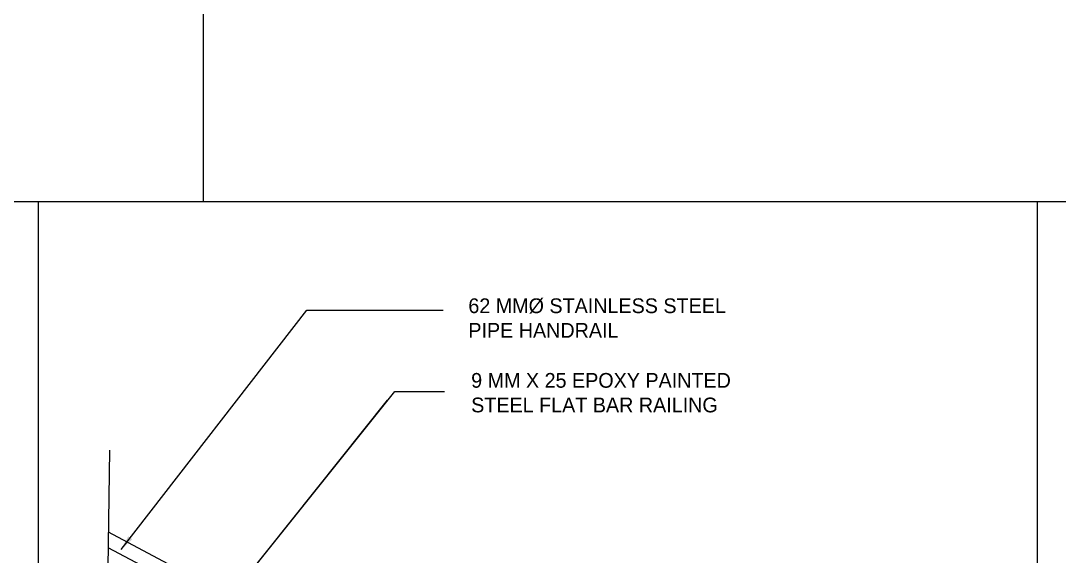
# Model space of a CAD drawing. Header units: millimetres. Extents: x 2148 to 2681, y 758 to 986.
# Drawn here: x 2647.32 to 2661.12, y 878.85 to 885.96 of the extents above; entities that cross this region are included whole.
import ezdxf

# ---------------------------------------------------------------- set-up
doc = ezdxf.new("R2010")
doc.units = ezdxf.units.MM
doc.layers.add('A-Wall', color=4, linetype='Continuous')
doc.layers.add("arch'l plan-pl", color=8, linetype='Continuous')
doc.styles.add('ARIALNW', font='ARIALN.TTF')
doc.styles.add('MMTX$0$ESMX$0$X-OPTA1D', font='x-opta1d')
doc.dimstyles.new('DIM 100', dxfattribs={"dimtxt": 0.2, "dimasz": 0.2, "dimexe": 0.1, "dimexo": 0, "dimgap": 0.05, "dimtad": 1, "dimzin": 0, "dimdsep": 46, "dimtxsty": 'ARIALNW', "dimcen": 0.09, "dimclrd": 6, "dimclre": 6, "dimclrt": 13, "dimadec": 0, "dimazin": 0, "dimtfac": 1, "dimtofl": 0, "dimtmove": 2, "dimatfit": 3, "dimfxl": 1, "dimtolj": 1, "dimtzin": 0, "dimarcsym": 0})

msp = doc.modelspace()

# ---------------------------------------------------------------- linework, layer by layer
at = {"ltscale": 0.5}
for p, q in [((2652.4789678, 877.0489845, 0.0000001), (2648.4828557, 879.1681349, 0.0000001)), ((2652.3552712, 876.9070643, 0.0000001), (2648.4799658, 878.9621505, 0.0000001))]:
    msp.add_line(p, q, dxfattribs=at)
at = {"layer": 'A-Wall'}
for p, q in [((2649.7432487, 902.1569959, 0), (2649.7432487, 883.5634197, 0)), ((2582.0500187, 883.5634197, 0), (2679.2500187, 883.5634197, 0)), ((2647.5494907, 883.5634197, 0), (2647.5494907, 864.9698435, 0)), ((2660.827451, 883.5634197, 0), (2660.827451, 864.9698435, 0))]:
    msp.add_line(p, q, dxfattribs=at)
at = {"layer": "arch'l plan-pl", "elevation": 0}
msp.add_lwpolyline([(2648.4981621, 880.2591189), (2648.4192428, 874.6340294), (2647.5421333, 874.0886091), (2648.7967345, 873.9489245), (2648.2380542, 873.6751836), (2648.0162322, 869.4919373)], dxfattribs=at)

# ---------------------------------------------------------------- texts
at = {"color": 2, "char_height": 0.196, "width": 3.75127899, "attachment_point": 1, "style": 'MMTX$0$ESMX$0$X-OPTA1D'}
for s, insert in [('62 MM%%C STAINLESS STEEL PIPE HANDRAIL', (2653.2674292, 882.2754468, 0.0000001)), ('9 MM X 25 EPOXY PAINTED STEEL FLAT BAR RAILING', (2653.3050965, 881.2836153, 0))]:
    msp.add_mtext(s, dxfattribs=dict(at, insert=insert))

# ---------------------------------------------------------------- leaders
at = {"layer": 'A-Wall'}
for points in [[(2648.6507448, 878.9361961), (2651.1219294, 882.1172012), (2652.9342043, 882.1172012)], [(2648.6470054, 876.4867638), (2652.2922132, 881.0377798), (2652.9485733, 881.0377798)], [(2649.622922, 877.7051888), (2652.1935215, 880.9232955)]]:
    msp.add_leader(points, dimstyle='DIM 100', override={"dimgap": 0.05, "dimtad": 0}, dxfattribs=at)

doc.saveas('drawing.dxf')
